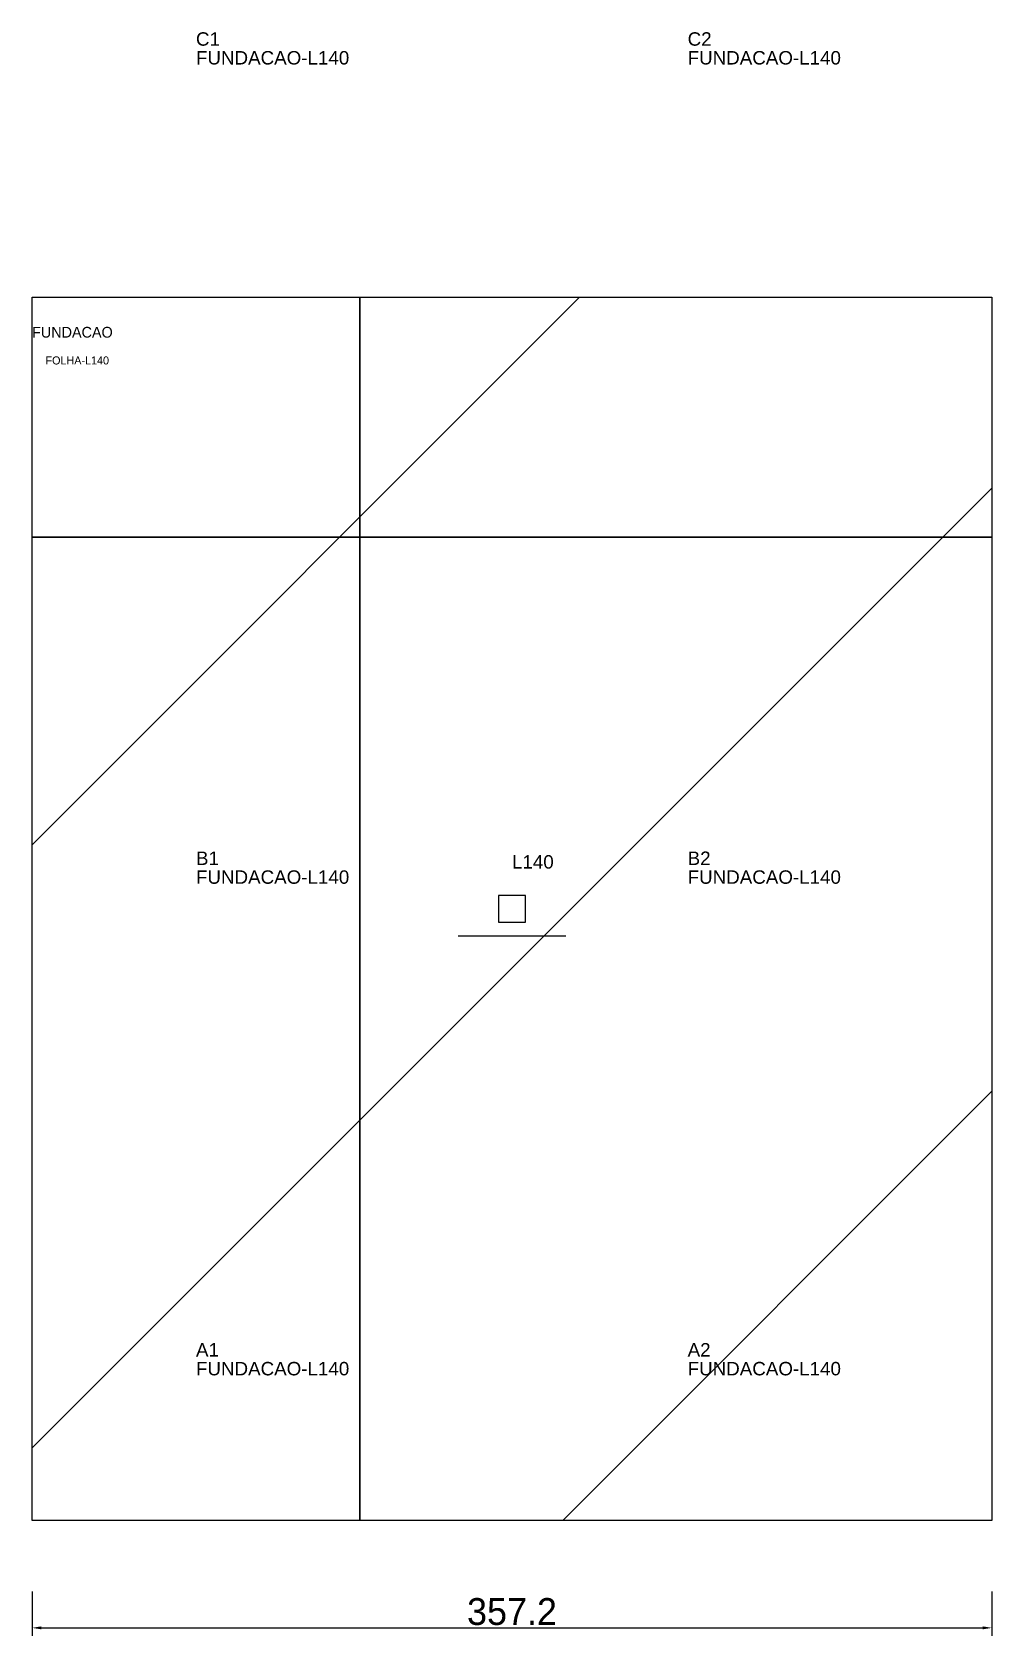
# Model space of a CAD drawing. Header units: metres. Extents: x 222 to 579, y -297 to 300.
import ezdxf

# ---------------------------------------------------------------- set-up
doc = ezdxf.new("R2010")
doc.units = ezdxf.units.M
for name, color, linetype in [('3', 3, 'CONTINUOUS'), ('AUX00', 7, 'CONTINUOUS'), ('COTA', 241, 'CONTINUOUS'), ('FOLHA', 255, 'CONTINUOUS'), ('Hachura', 251, 'CONTINUOUS'), ('NOMENCLATURA', 7, 'CONTINUOUS'), ('Nível', 160, 'CONTINUOUS'), ('Painéis', 200, 'CONTINUOUS'), ('Pilares', 5, 'CONTINUOUS'), ('SARR_2.2x7', 40, 'CONTINUOUS')]:
    doc.layers.add(name, color=color, linetype=linetype)
doc.styles.add('ARIAL', font='Arial.ttf')
doc.styles.add('STR_STANDARD', font='arial.ttf')
doc.dimstyles.new('EZ DXF', dxfattribs={"dimtxt": 10, "dimasz": 3.5, "dimexe": 3, "dimexo": 1.5, "dimgap": 1, "dimtad": 1, "dimdec": 1, "dimdsep": 46, "dimcen": 2.5, "dimazin": 3, "dimtfac": 1, "dimtmove": 0, "dimatfit": 3})

# ---------------------------------------------------------------- blocks, each defined once
blk = doc.blocks.new('_CLOSEDFILLED')
at = {"color": 0, "linetype": 'BYBLOCK'}
blk.add_solid([(-1, 0.16), (0, 0), (-1, -0.16)], dxfattribs=at)
blk = doc.blocks.new('*D1')
for p, q in [((222.2, -280.33), (222.2, -296.83)), ((579.45, -280.33), (579.45, -296.83)), ((225.7, -293.83), (575.95, -293.83))]:
    blk.add_line(p, q)
at = {"layer": 'Defpoints'}
for p in [(222.2, -278.83), (579.45, -278.83), (222.2, -293.83)]:
    blk.add_point(p, dxfattribs=at)
at = {"layer": 'COTA', "xscale": 3.5, "yscale": 3.5, "rotation": 180}
blk.add_blockref('_CLOSEDFILLED', (222.2, -293.83), dxfattribs=at)
at = {"layer": 'COTA', "xscale": 3.5, "yscale": 3.5}
blk.add_blockref('_CLOSEDFILLED', (579.45, -293.83), dxfattribs=at)
at = {"layer": 'COTA', "insert": (400.82, -287.83), "char_height": 10, "attachment_point": 5}
blk.add_mtext('357.2', dxfattribs=at)
blk = doc.blocks.new('*D2')
for p, q in [((222.2, -280.33), (222.2, -296.83)), ((579.45, -280.33), (579.45, -296.83)), ((225.7, -293.83), (575.95, -293.83))]:
    blk.add_line(p, q)
at = {"layer": 'Defpoints'}
for p in [(222.2, -278.83), (579.45, -278.83), (222.2, -293.83)]:
    blk.add_point(p, dxfattribs=at)
at = {"layer": 'COTA', "xscale": 3.5, "yscale": 3.5, "rotation": 180}
blk.add_blockref('_CLOSEDFILLED', (222.2, -293.83), dxfattribs=at)
at = {"layer": 'COTA', "xscale": 3.5, "yscale": 3.5}
blk.add_blockref('_CLOSEDFILLED', (579.45, -293.83), dxfattribs=at)
at = {"layer": 'COTA', "insert": (400.82, -287.83), "char_height": 10, "attachment_point": 5}
blk.add_mtext('357.2', dxfattribs=at)

msp = doc.modelspace()

# ---------------------------------------------------------------- hatches: boundary and pattern name
at = {"layer": 'Hachura'}
h = msp.add_hatch(dxfattribs=at)
h.set_pattern_fill('ANSI31', scale=50)
h.paths.add_polyline_path([(222.2, 201.5), (579.45, 201.5), (579.45, -253.83), (222.2, -253.83)])
h = msp.add_hatch(dxfattribs=at)
h.set_pattern_fill('ANSI31', scale=50)
h.paths.add_polyline_path([(222.2, 201.5), (579.45, 201.5), (579.45, -253.83), (222.2, -253.83)])

# ---------------------------------------------------------------- linework, layer by layer
at = {"layer": '3'}
for points in [[(344.2, -253.83), (344.2, 201.5)], [(344.2, -253.83), (344.2, 201.5)], [(222.2, 112.17), (579.45, 112.17)], [(222.2, 112.17), (579.45, 112.17)]]:
    msp.add_lwpolyline(points, close=True, dxfattribs=at)
at = {"layer": 'Painéis', "color": 200}
for p, q in [((222.2, 201.5), (579.45, 201.5)), ((222.2, -253.83), (222.2, 201.5)), ((222.2, 201.5), (579.45, 201.5)), ((222.2, -253.83), (222.2, 201.5)), ((579.45, 201.5), (579.45, -253.83)), ((579.45, 201.5), (579.45, -253.83)), ((579.45, -253.83), (222.2, -253.83)), ((579.45, -253.83), (222.2, -253.83))]:
    msp.add_line(p, q, dxfattribs=at)
at = {"layer": 'Pilares'}
msp.add_lwpolyline([(395.82, -31.17), (405.82, -31.17), (405.82, -21.17), (395.82, -21.17)], close=True, dxfattribs=at)
msp.add_lwpolyline([(395.82, -31.17), (405.82, -31.17), (405.82, -21.17), (395.82, -21.17)], close=True, dxfattribs=at)
at = {"layer": 'SARR_2.2x7'}
msp.add_line((380.82, -36.17), (420.82, -36.17), dxfattribs=at)
msp.add_line((380.82, -36.17), (420.82, -36.17), dxfattribs=at)

# ---------------------------------------------------------------- texts
at = {"layer": '3', "style": 'STR_STANDARD'}
for s, p in [('C1', (283.2, 295.17)), ('C1', (283.2, 295.17)), ('C2', (466.2, 295.17)), ('C2', (466.2, 295.17)), ('B1', (283.2, -9.83)), ('B1', (283.2, -9.83)), ('B2', (466.2, -9.83)), ('B2', (466.2, -9.83)), ('A1', (283.2, -192.83)), ('A1', (283.2, -192.83)), ('A2', (466.2, -192.83)), ('A2', (466.2, -192.83))]:
    msp.add_text(s, height=5, dxfattribs=at).set_placement(p)
at = {"layer": 'AUX00', "style": 'STR_STANDARD'}
for p in [(283.2, 288.17), (283.2, 288.17), (466.2, 288.17), (466.2, 288.17), (283.2, -16.83), (283.2, -16.83), (466.2, -16.83), (466.2, -16.83), (283.2, -199.83), (283.2, -199.83), (466.2, -199.83), (466.2, -199.83)]:
    msp.add_text('FUNDACAO-L140', height=5, dxfattribs=at).set_placement(p)
at = {"layer": 'FOLHA'}
msp.add_text('FOLHA-L140', height=3, dxfattribs=at).set_placement((227.2, 176.5))
msp.add_text('FOLHA-L140', height=3, dxfattribs=at).set_placement((227.2, 176.5))
at = {"layer": 'NOMENCLATURA', "insert": (400.82, -6.17), "char_height": 5, "attachment_point": 1, "style": 'ARIAL'}
msp.add_mtext('L140', dxfattribs=at)
msp.add_mtext('L140', dxfattribs=at)
at = {"layer": 'Nível'}
msp.add_text('FUNDACAO', height=4, dxfattribs=at).set_placement((222.2, 186.5))
msp.add_text('FUNDACAO', height=4, dxfattribs=at).set_placement((222.2, 186.5))

# ---------------------------------------------------------------- dimensions: what is measured, and where the dimension line sits
at = {"layer": 'COTA'}
for picture in ['*D1', '*D2']:
    dim = msp.add_linear_dim(base=(222.2, -293.8337711), p1=(222.2, -278.8337711), p2=(579.45, -278.8337711), dimstyle='EZ DXF', dxfattribs=at)
    dim.commit()
    dim.dimension.update_dxf_attribs({"geometry": picture, "text_midpoint": (400.825, -287.8337711)})

doc.saveas('drawing.dxf')
